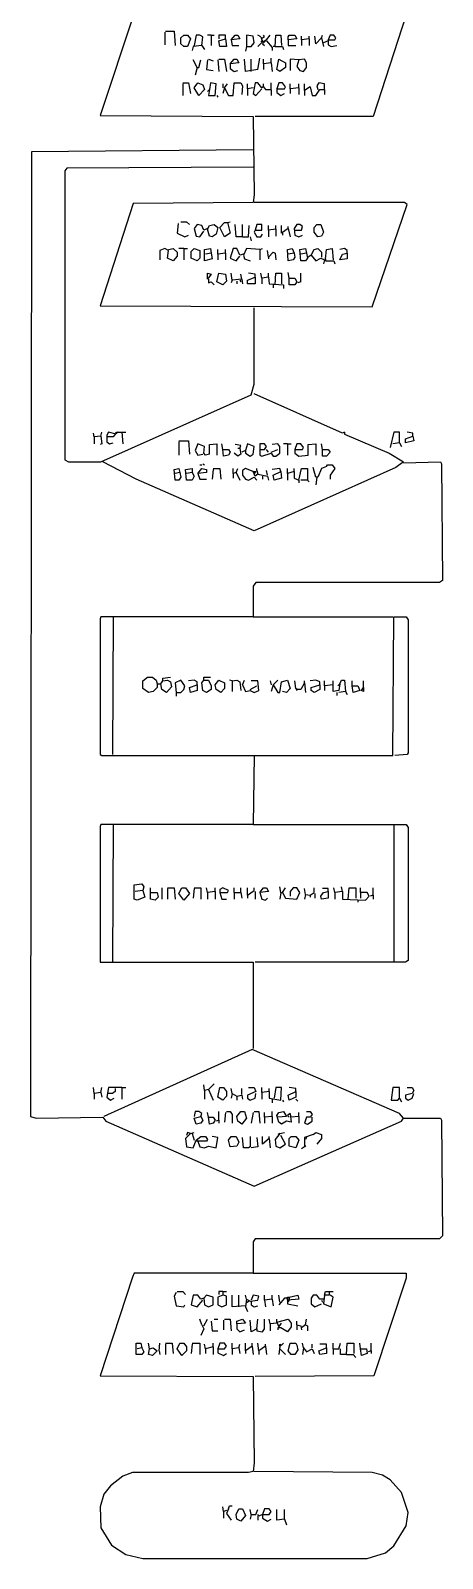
# Model space of a CAD drawing. Header units: millimetres. Extents: x -481 to 718, y -25 to 646.
# Drawn here: x -257 to -172.9, y -24.6 to 287.5 of the extents above; entities that cross this region are included whole.
import ezdxf
from ezdxf.xclip import XClip

# ---------------------------------------------------------------- set-up
doc = ezdxf.new("R2010")
doc.units = ezdxf.units.MM
doc.header["$LTSCALE"] = 0.5
doc.header["$XCLIPFRAME"] = 0
doc.layers.get('0').update_dxf_attribs({"lineweight": 60})
doc.layers.get('Defpoints').update_dxf_attribs({"color": 5})

# ---------------------------------------------------------------- blocks, each defined once
blk = doc.blocks.new('MF27CB970')
at = {"true_color": 0x000000}
for points in [[(28.16, 323.04), (21.17, 302.13), (52.43, 301.94), (52.62, 285.91), (52.43, 284.35), (27.96, 284.15), (21.17, 263.24), (76.7, 263.05), (83.89, 283.96), (83.3, 284.35), (52.62, 284.35)], [(52.43, 323.04), (83.5, 323.04), (83.69, 322.65), (76.9, 301.94), (52.82, 301.94)], [(34.37, 319.13), (34.37, 316.59)], [(34.56, 319.33), (36.31, 319.33), (36.51, 316.4)], [(38.25, 318.55), (39.03, 318.55), (39.61, 317.77), (39.03, 316.2), (38.25, 316.2), (37.67, 316.79), (37.67, 317.96), (38.25, 318.55)], [(41.94, 316.4), (42.14, 318.16), (41.56, 318.55), (40.78, 318.55), (40.39, 316.4)], [(43.89, 318.55), (43.11, 318.55)], [(43.89, 318.55), (44.47, 318.55)], [(43.89, 318.55), (43.89, 316.4)], [(46.8, 317.77), (46.8, 318.55), (45.44, 318.55), (45.44, 317.77)], [(49.71, 317.77), (47.96, 317.57), (48.74, 318.55), (49.32, 318.55), (49.71, 317.77)], [(51.07, 316.2), (52.04, 316.2), (52.62, 316.98), (52.43, 318.35), (51.07, 318.55), (51.07, 316.2)], [(53.98, 318.16), (53.4, 318.55)], [(54.37, 317.96), (54.76, 318.16), (54.57, 318.55)], [(55.15, 317.57), (55.92, 318.55)], [(56.9, 316.2), (57.09, 318.55), (58.06, 318.55), (58.25, 316.4)], [(61.36, 317.77), (59.61, 317.57), (59.61, 318.16), (59.81, 318.55), (60.97, 318.55), (61.36, 317.77)], [(63.89, 317.77), (62.33, 317.57), (62.33, 318.35)], [(63.89, 317.77), (63.89, 318.35)], [(66.41, 317.96), (65.25, 316.79), (65.05, 318.35)], [(66.41, 317.96), (66.6, 318.55)], [(67.77, 317.57), (69.13, 317.57), (69.32, 317.96), (68.93, 318.55), (68.16, 318.55), (67.77, 317.57)], [(41.94, 316.4), (40.2, 316.2), (40, 315.42)], [(41.94, 316.4), (42.53, 315.62)], [(46.8, 317.77), (46.99, 316.2), (45.63, 316.2), (45.44, 317.38), (46.8, 317.77)], [(47.96, 317.57), (48.16, 316.4), (49.52, 316.4)], [(51.07, 316.2), (50.88, 315.23)], [(53.98, 318.16), (54.37, 317.18), (53.4, 316.2)], [(53.98, 318.16), (54.18, 317.77)], [(54.37, 317.57), (53.98, 317.18)], [(55.15, 317.57), (54.37, 316.79), (54.76, 316.4)], [(55.15, 317.57), (54.57, 317.18)], [(55.15, 317.38), (56.31, 316.01), (56.31, 315.42)], [(56.9, 316.2), (56.51, 316.2)], [(56.9, 316.2), (58.45, 316.2), (58.64, 315.62)], [(59.61, 317.57), (59.61, 316.4), (61.17, 316.4)], [(62.33, 317.57), (62.33, 316.4)], [(63.89, 317.77), (63.89, 316.4)], [(66.41, 317.96), (66.8, 316.2)], [(67.77, 317.38), (66.8, 316.98)], [(67.77, 317.57), (67.77, 316.59), (68.35, 316.2), (69.52, 316.4)], [(40.97, 311.9), (40.2, 313.47)], [(40.97, 311.9), (41.36, 311.9), (41.75, 313.47)], [(43.11, 313.47), (42.91, 311.51), (44.27, 311.32)], [(43.3, 313.66), (44.27, 313.27)], [(45.24, 313.47), (45.44, 311.12)], [(45.44, 313.66), (46.6, 313.66), (46.99, 311.12)], [(49.52, 312.88), (47.77, 312.69), (48.55, 313.66), (49.13, 313.66), (49.52, 312.88)], [(47.77, 312.69), (47.77, 311.71), (48.55, 311.12), (49.32, 311.32)], [(53.4, 311.51), (50.88, 311.12), (50.68, 313.66)], [(52.04, 311.12), (52.04, 313.66)], [(53.4, 311.51), (53.79, 313.86)], [(56.12, 312.88), (54.57, 312.69), (54.57, 313.66)], [(54.57, 312.69), (54.57, 311.51)], [(56.12, 312.88), (56.12, 313.86)], [(56.12, 312.88), (56.31, 311.12)], [(57.67, 313.66), (59.03, 312.88), (59.03, 311.9), (57.87, 311.12), (57.28, 311.51), (57.67, 313.66)], [(61.75, 313.47), (60, 313.66), (60, 311.32)], [(61.75, 313.47), (61.36, 312.1), (61.94, 311.32), (62.72, 311.12), (63.3, 311.9), (63.3, 312.88), (62.92, 313.66), (61.75, 313.47)], [(40.97, 311.9), (40.58, 310.34)], [(38.06, 308.78), (39.22, 308.78), (39.61, 306.63)], [(38.06, 308.58), (38.06, 306.24)], [(41.17, 308.78), (42.14, 308.39), (42.53, 307.41), (41.36, 306.24), (40.39, 307.8), (41.17, 308.78)], [(43.5, 307.41), (43.11, 307.02)], [(43.5, 307.41), (43.3, 306.24), (44.66, 306.24), (44.86, 308.58), (43.69, 308.78), (43.5, 307.41)], [(45.05, 306.24), (45.24, 305.85)], [(46.22, 308.58), (46.22, 307.8)], [(46.6, 307.8), (46.22, 306.63)], [(46.6, 307.8), (47.38, 306.24), (48.35, 306.24), (48.55, 308.78), (49.9, 308.78), (50.29, 308.19), (50.1, 306.43)], [(46.6, 307.8), (47.19, 308.58)], [(52.43, 307.8), (51.26, 307.6), (51.26, 308.58)], [(51.26, 307.6), (51.26, 306.24)], [(54.57, 308), (54.18, 307.8), (53.4, 308.78), (52.82, 308.78), (52.43, 306.63), (53.01, 306.24), (54.18, 307.6)], [(54.57, 308), (54.57, 308.58)], [(54.57, 308), (54.95, 307.41), (56.12, 307.41), (56.12, 306.24)], [(56.12, 307.6), (56.12, 308.78)], [(57.28, 307.6), (58.84, 307.6), (59.03, 308), (58.45, 308.78), (57.67, 308.78), (57.28, 307.6)], [(57.28, 307.6), (57.28, 306.82), (58.06, 306.24), (58.84, 306.63)], [(61.75, 307.8), (60, 307.6), (60, 308.58)], [(60, 307.6), (60, 306.63)], [(61.75, 307.8), (61.75, 308.58)], [(61.75, 307.8), (61.75, 306.43)], [(64.08, 308), (62.92, 307.21), (62.92, 308.58)], [(62.92, 307.21), (62.92, 306.24)], [(64.08, 308), (64.47, 306.24), (65.25, 306.24), (66.02, 307.41), (66.99, 307.41), (66.99, 306.43)], [(64.08, 308), (64.08, 308)], [(66.99, 307.6), (66.99, 308.58), (65.83, 308.78), (65.44, 308.19), (65.63, 307.41)], [(52.43, 295.1), (7.18, 294.71), (6.99, 97.71), (8.16, 97.32), (21.75, 97.52), (22.33, 96.74), (52.62, 83.45), (82.72, 96.74), (83.11, 97.32), (82.33, 98.3), (52.24, 111.39), (21.94, 97.71)], [(52.43, 291.58), (14.37, 291.38), (13.98, 290.8), (13.98, 231.78), (14.76, 231.39), (21.36, 231.39), (52.04, 245.07), (52.62, 247.22), (52.62, 262.85)], [(37.09, 280.05), (36.89, 278.09), (38.45, 277.31), (39.22, 277.7)], [(37.28, 280.24), (37.28, 280.24)], [(37.67, 280.44), (38.84, 280.44), (39.42, 279.85)], [(43.11, 279.07), (42.33, 278.68), (41.94, 279.66), (40.97, 279.85), (40.39, 279.07), (40.78, 277.51), (41.56, 277.31), (42.33, 278.49)], [(45.24, 279.27), (44.86, 277.9), (44.08, 277.31), (43.5, 277.51), (43.11, 278.88), (43.5, 279.66), (44.47, 279.85), (45.24, 279.27)], [(43.11, 278.88), (43.11, 278.88)], [(47.19, 280.24), (47.77, 278.09), (46.6, 277.31), (45.63, 279.27), (46.6, 280.24), (47.19, 280.24)], [(45.63, 279.07), (45.63, 279.07)], [(47.19, 280.24), (47.77, 280.44)], [(50.29, 277.31), (48.93, 277.31), (48.74, 279.85)], [(50.29, 277.31), (50.29, 279.85)], [(50.29, 277.31), (51.46, 277.31), (51.65, 279.66)], [(52.82, 278.68), (52.62, 278.29), (53.21, 277.31), (53.98, 277.31), (54.37, 277.9)], [(52.82, 278.68), (54.18, 278.68), (54.18, 279.85), (53.21, 279.85), (52.82, 278.68)], [(57.09, 278.88), (55.54, 278.68), (55.54, 279.66)], [(55.54, 278.68), (55.54, 277.31)], [(57.09, 278.88), (57.09, 279.66)], [(57.09, 278.88), (57.09, 277.51)], [(59.61, 279.07), (58.25, 278.09), (58.25, 279.66)], [(58.45, 278.09), (58.45, 277.7)], [(59.61, 279.07), (59.61, 279.46)], [(59.61, 279.07), (60, 277.31)], [(60.97, 278.68), (62.33, 278.68), (62.53, 279.46), (61.94, 279.85), (61.36, 279.85), (60.78, 279.07), (60.97, 277.7), (61.75, 277.31), (62.53, 277.7)], [(65.44, 279.85), (66.22, 279.85), (66.8, 278.29), (66.41, 277.51), (65.63, 277.31), (64.86, 278.29), (64.86, 279.27), (65.44, 279.85)], [(35.15, 274.77), (36.12, 274.97), (36.89, 274.19), (36.89, 273.4), (36.12, 272.43), (34.95, 273.01), (35.15, 274.58), (34.37, 274.97), (33.4, 274.58), (33.4, 272.62)], [(38.25, 274.97), (37.28, 274.97)], [(38.25, 274.97), (39.03, 274.97)], [(38.25, 274.97), (38.25, 272.62)], [(40.39, 274.97), (41.56, 274.58), (41.56, 273.01), (40.97, 272.43), (39.81, 273.01), (39.81, 274.38), (40.39, 274.97)], [(43.89, 273.99), (44.08, 272.82), (42.53, 272.43), (42.53, 274.77), (43.69, 274.97), (43.89, 273.99)], [(46.8, 273.99), (45.24, 273.8), (45.24, 274.77)], [(46.8, 273.99), (46.8, 274.77)], [(50.49, 273.8), (49.71, 273.6), (49.13, 274.97), (48.35, 274.97), (47.77, 273.01), (48.93, 272.43), (49.71, 273.4)], [(53.79, 274.77), (51.07, 274.97), (50.49, 273.6), (50.68, 272.82), (51.85, 272.43)], [(51.85, 277.31), (52.04, 276.53)], [(53.79, 274.77), (54.37, 274.97)], [(53.79, 274.77), (53.79, 272.62)], [(60.78, 273.99), (60.97, 273.21), (60.58, 272.62), (59.61, 272.43), (59.42, 274.77), (60.39, 274.97), (60.78, 273.99)], [(63.3, 273.99), (63.5, 273.01), (63.11, 272.43), (62.14, 272.43), (61.94, 274.77), (63.11, 274.97), (63.3, 273.99)], [(64.27, 273.6), (64.86, 274.77), (65.63, 274.97), (66.41, 274.19), (66.41, 273.21)], [(67.19, 272.82), (67.38, 274.77), (68.55, 274.97), (68.74, 272.62)], [(71.65, 273.99), (71.65, 274.58), (71.07, 274.97), (70.1, 274.77)], [(43.89, 273.99), (42.72, 273.8)], [(45.24, 273.8), (45.24, 272.62)], [(46.8, 273.99), (46.8, 272.62)], [(55.54, 273.21), (55.34, 274.58)], [(55.54, 273.21), (56.51, 274.19), (56.9, 273.99), (57.09, 272.62)], [(55.54, 273.21), (55.54, 272.82)], [(60.78, 273.99), (59.61, 273.8)], [(63.3, 273.99), (62.14, 273.8)], [(64.27, 273.6), (63.69, 273.21)], [(64.27, 273.6), (65.25, 272.43), (66.22, 273.01), (66.99, 272.62), (66.8, 271.84)], [(66.41, 273.01), (66.41, 273.01)], [(67.19, 272.82), (67.19, 272.43), (68.93, 272.43), (69.13, 271.84)], [(71.65, 273.99), (71.65, 272.82), (70.1, 272.62), (70.68, 273.8), (71.65, 273.99)], [(43.89, 269.69), (43.11, 268.71), (43.11, 269.89), (43.89, 269.69)], [(43.3, 268.71), (43.3, 267.93), (43.89, 268.13), (44.47, 267.54)], [(43.89, 269.69), (43.89, 269.69)], [(45.44, 269.89), (46.8, 269.69), (46.99, 268.32), (46.22, 267.54), (45.05, 268.13), (45.44, 269.89)], [(48.16, 268.52), (47.96, 269.89)], [(50.1, 268.71), (48.16, 268.52), (47.96, 267.93)], [(49.71, 268.52), (49.9, 268.13)], [(49.71, 268.52), (49.71, 268.52)], [(50.1, 268.71), (49.9, 269.69)], [(50.1, 268.71), (50.29, 267.74)], [(52.82, 269.1), (52.82, 267.74), (51.26, 267.74), (51.26, 268.52), (52.82, 269.1)], [(52.82, 269.1), (52.82, 269.69), (51.46, 269.89)], [(55.54, 269.1), (54.18, 268.91), (53.98, 269.89)], [(54.18, 268.91), (54.18, 267.74)], [(55.54, 269.1), (55.54, 269.89)], [(55.54, 269.1), (55.73, 267.74), (58.64, 267.54), (58.64, 266.76)], [(56.9, 267.54), (57.09, 269.89), (58.25, 269.89), (58.25, 267.74)], [(59.81, 268.91), (59.61, 270.08)], [(59.81, 268.91), (60.97, 268.91), (61.36, 268.13), (60.97, 267.54), (59.81, 267.54), (59.81, 268.91)], [(62.14, 268.13), (62.14, 269.89)], [(43.3, 268.32), (43.3, 268.32)], [(49.13, 268.32), (49.13, 267.74)], [(56.51, 267.54), (56.51, 266.96)], [(62.14, 268.13), (61.56, 267.93)], [(71.07, 237.45), (70.68, 237.25), (52.62, 245.26)], [(21.36, 236.66), (20, 236.47), (19.81, 237.25)], [(21.36, 236.66), (21.55, 237.45)], [(71.07, 237.45), (71.07, 237.05), (80.2, 233.15), (83.11, 231.39), (81.56, 230.21), (52.62, 217.32), (28.54, 227.87), (21.75, 231.39)], [(24.66, 237.45), (24.47, 237.05), (22.91, 237.45), (22.53, 236.86), (22.53, 235.49), (23.11, 235.1), (23.88, 235.3)], [(24.66, 237.45), (24.27, 237.25)], [(24.66, 237.45), (26.41, 237.45)], [(25.63, 237.45), (25.83, 235.1)], [(71.07, 237.45), (71.07, 237.45)], [(82.33, 235.3), (82.33, 237.45), (81.17, 237.45), (80.39, 234.32)], [(85.05, 236.66), (85.05, 237.25), (83.89, 237.45)], [(20, 236.47), (20, 235.1)], [(21.36, 236.66), (21.55, 235.1), (21.17, 234.9)], [(24.27, 237.05), (23.88, 236.47), (22.72, 236.47)], [(37.28, 235.69), (39.22, 235.69), (39.42, 232.95)], [(37.28, 235.49), (37.28, 232.76)], [(43.5, 232.95), (42.72, 232.76), (42.33, 233.15), (42.53, 234.51), (41.17, 235.1), (40.58, 233.73), (41.17, 232.76), (42.14, 232.95)], [(43.5, 232.95), (43.5, 234.9), (45.05, 235.1), (45.05, 232.76)], [(46.22, 233.93), (46.02, 235.1)], [(49.71, 234.12), (49.9, 232.95), (49.32, 232.56), (48.55, 233.15)], [(49.71, 234.12), (49.9, 234.71), (48.74, 234.9)], [(49.71, 234.12), (49.32, 234.12)], [(50.88, 233.73), (50.88, 233.15), (51.85, 232.56), (52.43, 232.95), (52.62, 234.51), (51.26, 235.1), (50.88, 233.73)], [(53.79, 233.93), (54.76, 233.93), (55.15, 234.51), (54.76, 235.1), (53.79, 235.1), (53.79, 233.93)], [(53.79, 233.93), (53.79, 232.76), (54.18, 232.56), (56.12, 233.15), (56.51, 232.56), (57.09, 232.56), (57.87, 233.15), (57.87, 234.51), (57.48, 235.1), (56.31, 234.9)], [(59.42, 235.1), (58.64, 235.1)], [(59.42, 235.1), (60.2, 235.1)], [(59.42, 235.1), (59.42, 232.76)], [(60.97, 233.93), (62.53, 233.93), (62.72, 234.32), (62.14, 235.1), (61.36, 235.1), (60.97, 233.93)], [(60.97, 233.93), (60.97, 233.15), (61.75, 232.56), (63.69, 232.76), (63.69, 234.9), (65.25, 235.1), (65.25, 232.76)], [(66.6, 233.93), (66.41, 235.1)], [(82.33, 235.3), (80.97, 235.1)], [(82.33, 235.3), (82.72, 234.51)], [(85.05, 236.66), (85.25, 235.69), (83.5, 235.3), (83.5, 236.08), (85.05, 236.66)], [(83.11, 231.19), (90.68, 231.39), (90.88, 231), (91.07, 207.15), (90.49, 206.76), (53.01, 206.76), (52.43, 205.98), (52.43, 199.73), (21.36, 199.73), (21.17, 199.34), (21.17, 171.59), (21.55, 171.39), (80.97, 171.39), (81.17, 199.73), (83.69, 199.73), (84.08, 199.14), (84.08, 171.98), (83.89, 171.59), (81.36, 171.39)], [(42.14, 231), (42.53, 230.8)], [(46.22, 233.93), (47.38, 233.93), (47.77, 233.34), (47.38, 232.76), (46.41, 232.56), (46.22, 233.93)], [(50.88, 233.73), (50.1, 233.34)], [(55.54, 233.34), (55.15, 233.93)], [(56.12, 233.34), (57.48, 233.93)], [(66.6, 233.93), (67.77, 233.93), (68.16, 233.34), (67.38, 232.56), (66.6, 232.56), (66.6, 233.93)], [(37.48, 229.24), (37.67, 228.26), (37.28, 227.67), (36.51, 227.67), (36.31, 229.82), (37.28, 230.02), (37.48, 229.24)], [(37.48, 229.24), (36.51, 229.04)], [(40, 229.24), (40.39, 228.46), (40, 227.67), (38.84, 227.67), (38.64, 229.82), (40, 230.02), (40, 229.24)], [(40, 229.24), (38.84, 229.04)], [(42.91, 229.24), (41.17, 229.04), (41.94, 230.02), (42.91, 229.82), (42.91, 229.24)], [(41.17, 229.04), (41.56, 227.87), (42.91, 227.87)], [(41.56, 230.8), (41.94, 230.8)], [(44.27, 229.82), (44.08, 227.87)], [(44.27, 230.02), (45.63, 230.02), (45.83, 227.87)], [(48.93, 229.24), (48.35, 229.04), (48.35, 230.02)], [(48.35, 229.04), (48.35, 228.06)], [(48.93, 229.24), (49.32, 230.02)], [(48.93, 229.24), (49.71, 227.67)], [(52.43, 229.43), (50.88, 230.02), (50.29, 229.63), (50.29, 228.65), (50.88, 227.87), (51.46, 227.67), (52.62, 228.26), (53.21, 227.67)], [(53.21, 229.63), (53.4, 228.85), (52.82, 228.46), (52.43, 229.43), (53.01, 229.43), (52.62, 229.04)], [(52.43, 228.65), (52.43, 228.65)], [(52.82, 228.46), (52.82, 228.46)], [(53.21, 229.63), (53.21, 230.02)], [(53.4, 228.85), (55.34, 228.46), (55.54, 227.67)], [(54.37, 228.46), (54.37, 227.87)], [(54.76, 228.46), (54.76, 228.46)], [(54.76, 228.46), (54.76, 228.46)], [(55.34, 228.65), (55.15, 229.63)], [(58.06, 229.43), (57.87, 230.02), (56.31, 229.82)], [(58.06, 229.43), (58.25, 228.06), (56.7, 227.67), (56.51, 228.65), (58.06, 229.43)], [(60.78, 229.43), (59.42, 229.04), (59.42, 230.02)], [(59.42, 229.04), (59.42, 227.67)], [(60.78, 229.43), (60.78, 228.06), (61.75, 227.67), (62.33, 230.02), (63.5, 230.02), (63.5, 227.67), (62.14, 227.67)], [(60.78, 229.43), (60.78, 230.02)], [(67.38, 230.41), (66.41, 230.02), (65.63, 228.26), (65.25, 228.26), (64.66, 230.21)], [(65.44, 228.26), (65.25, 226.7)], [(67.38, 230.41), (67.58, 230.8), (68.55, 230.8), (69.13, 230.02), (68.16, 228.65), (68.16, 227.87)], [(61.75, 227.67), (61.75, 227.09)], [(63.5, 227.67), (63.89, 227.28)], [(23.88, 199.73), (23.69, 171.59)], [(52.43, 199.73), (80.97, 199.73)], [(32.82, 186.05), (32.82, 185.27), (32.04, 184.48), (31.07, 184.29), (29.9, 185.07), (29.9, 186.63), (30.88, 187.42), (31.85, 187.42), (32.62, 186.83), (32.82, 186.05)], [(33.98, 186.63), (33.98, 187.22), (35.54, 187.42)], [(42.33, 186.83), (42.33, 187.42), (43.69, 187.42)], [(32.82, 186.05), (33.4, 186.05)], [(33.98, 186.63), (34.95, 186.83), (35.54, 186.44), (35.73, 185.46), (34.76, 184.29), (33.79, 184.88), (33.59, 186.05), (33.98, 186.63)], [(36.7, 184.29), (37.67, 184.29), (38.25, 184.88), (38.45, 185.66), (37.67, 186.83), (36.51, 186.24), (36.7, 184.29)], [(36.7, 184.29), (36.7, 183.51)], [(40.97, 185.85), (40.97, 186.44), (40.39, 186.83), (39.22, 186.63)], [(40.97, 185.85), (40.97, 184.68), (39.61, 184.29), (39.42, 185.27), (40.97, 185.85)], [(42.33, 186.83), (43.3, 186.83), (43.89, 185.66), (43.89, 184.88), (42.91, 184.29), (42.14, 184.68), (41.94, 186.24), (42.33, 186.83)], [(45.44, 186.83), (46.6, 186.24), (46.6, 185.07), (45.83, 184.29), (44.86, 184.88), (44.66, 185.85), (45.44, 186.83)], [(48.16, 186.63), (47.57, 186.83)], [(48.16, 186.63), (49.13, 186.83), (49.71, 186.44), (49.9, 184.68)], [(48.16, 186.63), (48.16, 184.48)], [(50.29, 185.85), (50.68, 186.83)], [(50.29, 185.85), (50.88, 184.48), (51.85, 184.68), (52.62, 184.29), (53.59, 184.68), (53.4, 186.63), (52.04, 186.63)], [(50.29, 185.85), (50.29, 185.85)], [(51.85, 184.88), (53.21, 185.66)], [(55.92, 186.63), (56.12, 185.85)], [(56.51, 185.85), (56.12, 184.48)], [(56.51, 185.85), (57.48, 184.29), (57.87, 184.29), (58.25, 186.44), (59.42, 186.83), (60, 185.07), (59.23, 184.29), (58.45, 184.48)], [(56.51, 185.85), (57.48, 186.83)], [(62.92, 186.24), (62.14, 184.88), (61.56, 184.88), (61.17, 185.07), (60.97, 186.63)], [(61.17, 185.07), (61.36, 184.68)], [(62.92, 186.24), (62.92, 186.63)], [(62.92, 186.24), (63.11, 184.29)], [(66.02, 185.85), (66.02, 186.44), (65.25, 186.83), (64.08, 186.63)], [(66.02, 185.85), (66.02, 184.88), (64.86, 184.29), (64.27, 184.68), (64.27, 185.27), (66.02, 185.85)], [(68.74, 185.85), (66.99, 185.66), (66.99, 186.63)], [(66.99, 185.66), (66.99, 184.68)], [(70.1, 186.05), (69.91, 184.68), (68.74, 184.48), (68.74, 186.63)], [(69.52, 184.29), (69.52, 183.7)], [(70.1, 186.05), (69.71, 185.66)], [(70.1, 186.05), (70.49, 186.83), (71.07, 186.83), (71.26, 184.48), (69.91, 184.29)], [(71.26, 184.48), (71.65, 183.9)], [(72.62, 185.66), (72.62, 186.63)], [(72.62, 185.66), (73.79, 185.66), (74.18, 184.68), (72.82, 184.29), (72.62, 185.66)], [(74.18, 184.88), (74.18, 184.88)], [(74.95, 185.27), (74.95, 184.48), (74.57, 184.68), (74.95, 185.27)], [(74.95, 185.27), (74.95, 186.63)], [(74.95, 185.07), (74.95, 185.07)], [(52.62, 171.39), (52.43, 157.32), (21.36, 157.32), (21.17, 156.93), (21.17, 129.18), (52.43, 129.18), (52.43, 111.59)], [(23.88, 157.32), (23.69, 129.37)], [(52.43, 157.32), (83.69, 157.32), (84.08, 156.73), (84.08, 129.57), (83.5, 129.18), (52.82, 129.18)], [(81.17, 157.32), (81.17, 129.37)], [(29.9, 143.84), (30.29, 142.47), (28.74, 141.88), (28.16, 142.08), (28.16, 145.01), (29.71, 145.2), (30.1, 144.62), (29.9, 143.84)], [(29.9, 143.84), (28.35, 143.64)], [(31.46, 143.44), (31.46, 144.42)], [(33.79, 144.42), (33.79, 142.08)], [(34.95, 144.42), (36.31, 144.42), (36.51, 142.08)], [(34.95, 144.23), (34.95, 142.08)], [(37.87, 144.42), (38.64, 144.42), (39.42, 143.25), (38.25, 141.88), (37.28, 143.25), (37.87, 144.42)], [(40.39, 144.23), (40.2, 142.27)], [(40.39, 144.42), (41.75, 144.42), (41.75, 142.08)], [(44.66, 143.64), (43.11, 143.44), (42.91, 144.42)], [(44.66, 143.64), (44.66, 144.42)], [(44.66, 143.64), (44.66, 142.08)], [(45.63, 143.44), (47.19, 143.44), (47.38, 143.84), (46.22, 144.42), (45.63, 144.03), (45.63, 143.44)], [(48.55, 143.44), (49.9, 143.44), (49.9, 144.42)], [(48.55, 143.44), (48.55, 144.42)], [(51.26, 142.86), (52.62, 143.84), (52.62, 144.42)], [(51.26, 142.86), (51.26, 144.42)], [(52.82, 143.64), (52.82, 142.08)], [(55.54, 143.64), (53.79, 143.44), (54.57, 144.42), (55.15, 144.42), (55.54, 143.64)], [(58.06, 143.44), (57.87, 144.62)], [(58.06, 143.44), (58.45, 143.44), (59.03, 142.27), (61.36, 142.08), (61.94, 143.44), (61.36, 144.42), (60.58, 144.42), (60, 143.64), (60, 142.66)], [(58.45, 143.44), (59.03, 144.42)], [(63.11, 143.05), (62.92, 144.23)], [(63.11, 143.05), (64.08, 142.86), (64.86, 143.44), (64.86, 144.42)], [(67.77, 143.64), (67.77, 142.27), (66.41, 142.08), (66.22, 142.66), (66.8, 143.44), (67.77, 143.64)], [(67.77, 143.64), (67.77, 144.23), (66.6, 144.23)], [(70.68, 143.64), (69.13, 143.44), (68.93, 144.42)], [(70.68, 143.64), (70.49, 144.62)], [(70.68, 143.64), (70.68, 142.08), (75.34, 141.88), (76.12, 142.66), (75.73, 143.44), (74.37, 143.44), (74.37, 144.42)], [(71.85, 142.08), (72.04, 144.42), (73.4, 144.42), (73.4, 142.27)], [(76.9, 142.86), (76.9, 144.42)], [(31.46, 143.44), (32.82, 143.44), (33.01, 142.47), (32.43, 141.88), (31.46, 142.08), (31.46, 143.44)], [(43.11, 143.44), (43.11, 142.08)], [(45.63, 143.44), (46.02, 142.08), (46.99, 142.08)], [(48.55, 143.44), (48.55, 142.08)], [(49.9, 143.44), (50.1, 142.27)], [(51.26, 142.86), (51.26, 142.27)], [(53.79, 143.44), (54.18, 142.08), (54.95, 141.88), (55.34, 142.27)], [(58.06, 143.44), (57.87, 142.08)], [(63.11, 143.05), (62.92, 142.08)], [(64.08, 142.86), (64.08, 142.47)], [(65.05, 143.25), (65.05, 142.27)], [(69.13, 143.44), (69.13, 142.08)], [(73.79, 141.88), (73.79, 141.49)], [(74.37, 143.44), (74.37, 142.27)], [(76.9, 142.86), (76.31, 142.66)], [(76.9, 142.86), (76.9, 142.08)], [(21.36, 102.6), (20, 102.4), (19.81, 103.58)], [(21.36, 102.6), (21.55, 103.58)], [(25.63, 103.58), (22.91, 103.58), (22.53, 101.62), (23.3, 101.04), (24.08, 101.43)], [(24.27, 103.38), (24.27, 102.8), (23.69, 102.4), (22.72, 102.4)], [(25.63, 103.58), (26.41, 103.58)], [(25.63, 103.58), (25.63, 101.23)], [(43.3, 103.19), (42.53, 102.99), (42.33, 104.16)], [(42.53, 102.99), (42.53, 101.23)], [(43.3, 103.19), (44.47, 104.36)], [(43.3, 103.19), (44.27, 101.04)], [(45.63, 103.58), (46.41, 103.58), (46.99, 102.8), (46.99, 101.82), (46.22, 101.04), (45.24, 101.62), (45.63, 103.58)], [(48.16, 102.4), (47.96, 103.38)], [(50.1, 102.21), (50.1, 103.38)], [(51.46, 103.58), (52.62, 103.58), (53.01, 102.8), (51.26, 102.01), (51.26, 101.43), (51.85, 101.04), (52.82, 101.43), (53.01, 102.4)], [(55.73, 102.8), (54.18, 102.6), (54.18, 103.58)], [(55.73, 102.8), (55.73, 101.43), (58.06, 101.04), (58.25, 103.58), (57.09, 103.58), (56.7, 101.43)], [(55.73, 102.8), (55.73, 103.38)], [(61.17, 102.8), (61.17, 103.38), (59.81, 103.58)], [(82.33, 101.43), (82.33, 103.58), (80.97, 103.58), (80.59, 101.04), (81.95, 101.04), (82.33, 101.43)], [(83.89, 103.58), (84.86, 103.58), (85.25, 102.99), (84.86, 102.4), (83.5, 102.01), (83.5, 101.43), (84.08, 101.04), (84.86, 101.43), (85.25, 102.4)], [(83.5, 103.38), (83.5, 103.38)], [(20, 102.4), (20, 101.23)], [(21.36, 102.6), (21.55, 101.62)], [(48.16, 102.4), (47.96, 101.43)], [(48.16, 102.4), (49.13, 101.82), (50.1, 102.01), (50.29, 101.23)], [(49.13, 101.82), (49.13, 101.04)], [(49.71, 102.01), (49.71, 102.01)], [(54.18, 102.6), (54.18, 101.23)], [(56.31, 101.23), (56.31, 100.45)], [(58.45, 101.04), (58.64, 100.65)], [(61.17, 102.8), (61.17, 101.62), (59.81, 101.04), (59.61, 102.01), (61.17, 102.8)], [(61.17, 101.23), (61.56, 100.84)], [(82.33, 101.43), (82.72, 100.65)], [(83.11, 97.32), (90.68, 97.32), (90.88, 96.93), (91.07, 73.29), (90.49, 72.7), (52.82, 72.7), (52.43, 72.11), (52.43, 65.66), (28.16, 65.66), (27.77, 64.88), (21.17, 44.75), (52.43, 44.56), (52.62, 26.97), (52.43, 25.21), (51.46, 25.01), (27.77, 25.01), (25.83, 24.23), (23.3, 22.28), (21.94, 20.52), (21.17, 17.98), (21.36, 13.68), (23.5, 10.16), (26.41, 8.21), (29.9, 7.43), (75.73, 7.43), (79.42, 8.6), (81.17, 9.97), (83.69, 14.07), (84.08, 16.81), (82.72, 20.91), (80.39, 23.45), (78.84, 24.43), (76.7, 25.01), (52.62, 25.21)], [(41.75, 97.71), (41.94, 98.3), (41.36, 98.69), (40.58, 98.69), (40.39, 97.71)], [(41.75, 97.71), (42.14, 96.93), (41.75, 96.35), (40.78, 96.15), (40.39, 97.32), (41.75, 97.71)], [(43.3, 97.52), (43.11, 98.5)], [(43.3, 97.52), (44.27, 97.52), (44.66, 96.93), (44.27, 96.35), (43.5, 96.15), (43.3, 97.52)], [(45.44, 96.93), (44.86, 96.74)], [(45.44, 96.93), (45.44, 98.69)], [(45.44, 96.93), (45.44, 96.35)], [(46.8, 98.5), (46.6, 96.54)], [(46.99, 98.69), (47.77, 98.69), (48.16, 98.11), (48.16, 96.35)], [(49.9, 98.69), (50.68, 98.69), (51.07, 97.32), (50.1, 96.15), (49.32, 96.74), (49.13, 97.71), (49.9, 98.69)], [(52.43, 98.5), (52.04, 96.35)], [(52.62, 98.69), (53.59, 98.69), (53.79, 96.35)], [(56.31, 97.71), (54.76, 97.52), (54.76, 98.5)], [(54.76, 97.52), (54.76, 96.35)], [(56.31, 97.71), (56.31, 98.69)], [(56.31, 97.71), (56.31, 96.35)], [(60, 98.3), (60.2, 96.54), (59.23, 96.74), (58.25, 96.15), (57.67, 96.54), (57.28, 97.91), (57.67, 98.5), (58.64, 98.69), (59.23, 97.71), (57.48, 97.52)], [(60, 98.3), (59.42, 97.91), (59.81, 97.52)], [(59.61, 97.71), (59.61, 97.71)], [(60, 98.3), (60, 98.3)], [(61.75, 97.71), (60.2, 97.52)], [(61.75, 97.71), (61.75, 98.5)], [(61.75, 97.71), (61.75, 96.35)], [(63.3, 98.69), (64.08, 98.69), (64.47, 98.11), (64.08, 97.52), (63.3, 97.52), (62.92, 96.35), (63.5, 96.15), (64.47, 96.74), (64.47, 97.52)], [(39.61, 94.2), (38.64, 93.22), (38.84, 91.46), (40.2, 91.27), (40.78, 92.83), (41.75, 93.61), (42.72, 93.61), (43.11, 93.02), (42.91, 92.63), (40.78, 92.63)], [(39.61, 94.2), (39.03, 94.39), (38.84, 93.81)], [(39.61, 94.2), (40.39, 94.39)], [(40, 94.2), (40.39, 92.83)], [(40, 94), (40, 94)], [(57.87, 94.2), (56.9, 93.02), (57.09, 91.66), (57.87, 91.27), (59.03, 92.05), (58.06, 93.81)], [(57.87, 94.2), (57.48, 94)], [(57.87, 94.2), (58.84, 94.39)], [(64.66, 94), (62.92, 93.41), (62.92, 91.46), (62.33, 91.07)], [(64.66, 94), (65.25, 94.39), (66.41, 94), (66.41, 93.22), (65.44, 92.05)], [(41.17, 92.63), (41.56, 91.46), (42.53, 91.27), (43.3, 91.66), (44.86, 91.27), (45.24, 93.41), (44.08, 93.61)], [(41.17, 93.02), (41.17, 93.02)], [(49.13, 91.66), (47.77, 91.46), (47.38, 92.83), (47.96, 93.61), (48.93, 93.61), (49.52, 92.44), (49.13, 91.66)], [(51.85, 93.61), (51.85, 91.46), (51.46, 91.27), (50.49, 91.27), (50.29, 93.41)], [(53.21, 93.41), (53.4, 91.46), (52.04, 91.27)], [(55.73, 93.22), (54.37, 92.05), (54.37, 93.61)], [(55.73, 93.22), (55.73, 93.61)], [(55.73, 93.22), (55.92, 91.27)], [(60.2, 93.61), (61.17, 93.61), (61.75, 92.83), (61.17, 91.27), (59.81, 91.66), (59.81, 93.22), (60.2, 93.61)], [(62.92, 91.85), (63.11, 91.46)], [(63.3, 93.41), (63.11, 93.02)], [(52.43, 65.66), (83.69, 65.66), (83.69, 64.69), (77.09, 44.75), (52.82, 44.56)], [(36.7, 61.76), (36.31, 60.97), (36.7, 59.02), (38.25, 58.82), (38.45, 59.21)], [(36.89, 61.95), (38.06, 61.95), (38.64, 61.36)], [(42.33, 60.58), (41.75, 60.39), (41.17, 61.17), (40.2, 61.17), (39.81, 59.21), (40.97, 58.82), (42.14, 60.19)], [(42.33, 60.58), (42.53, 59.21), (43.3, 58.82), (44.27, 59.21), (44.27, 60.78), (42.91, 61.17), (42.33, 60.58)], [(46.22, 61.95), (46.22, 61.17), (45.24, 60.78), (45.24, 59.21), (46.02, 58.82), (46.99, 59.21), (46.99, 60.97), (46.41, 61.17)], [(46.22, 61.95), (45.44, 61.95), (45.44, 61.36)], [(46.22, 61.95), (46.99, 61.95)], [(50.88, 59.02), (48.16, 58.82), (48.16, 61.17)], [(49.52, 58.82), (49.52, 61.17)], [(51.07, 60.39), (50.88, 61.17)], [(51.07, 60.39), (50.88, 58.82), (51.26, 57.85)], [(51.07, 60.39), (51.85, 60), (53.4, 60.19), (53.59, 60.97), (52.43, 61.17), (52.04, 60.19)], [(51.65, 60), (51.07, 59.61)], [(52.04, 60), (52.04, 59.21), (52.62, 58.82), (53.4, 59.02)], [(56.31, 60.39), (54.76, 60.19), (54.76, 61.17)], [(54.76, 60.19), (54.95, 58.82)], [(56.31, 60.39), (56.31, 61.17)], [(56.31, 60.39), (56.51, 59.02)], [(57.87, 59.8), (57.67, 61.17)], [(59.42, 60.58), (58.84, 60.58), (57.67, 59.21)], [(59.81, 60.78), (61.56, 61.17), (61.75, 60.39), (59.42, 60.19), (59.42, 60.78), (59.81, 60.78)], [(59.42, 60.19), (59.42, 59.41), (61.56, 59.02)], [(59.81, 60.19), (59.61, 59.8)], [(59.81, 60.78), (59.81, 60.39), (59.81, 60.78)], [(66.8, 60.39), (66.02, 60.39), (65.44, 61.17), (64.66, 61.17), (64.27, 60.58), (64.27, 59.41), (65.05, 58.82), (66.41, 59.41)], [(66.41, 60.19), (66.6, 59.8)], [(66.99, 61.17), (66.8, 59.41), (68.35, 58.82), (68.74, 60.78), (68.16, 61.17)], [(67.96, 61.95), (67.96, 61.17), (66.99, 61.17), (67.19, 61.95), (67.96, 61.95)], [(67.96, 61.95), (68.74, 61.95)], [(41.94, 55.11), (41.56, 56.28)], [(42.33, 54.92), (43.11, 56.28)], [(44.47, 56.28), (45.24, 56.28)], [(46.6, 56.28), (47.77, 56.28), (47.96, 53.94)], [(50.88, 55.5), (49.13, 55.31), (49.13, 55.89), (50.29, 56.28), (50.88, 55.5)], [(53.21, 54.33), (53.21, 53.94), (54.37, 53.74), (54.76, 54.33), (54.76, 56.28)], [(53.21, 54.33), (53.4, 56.28)], [(57.28, 55.5), (55.92, 55.31), (55.73, 56.28)], [(57.28, 55.7), (59.61, 56.28), (60.2, 55.5), (60.2, 54.72), (59.42, 53.74), (58.06, 54.52), (57.48, 54.52), (57.48, 54.13)], [(57.28, 55.7), (57.28, 56.28)], [(63.11, 55.11), (63.3, 56.28)], [(41.94, 55.11), (42.33, 54.33), (41.75, 52.96)], [(41.94, 55.11), (42.14, 54.72)], [(43.89, 55.89), (44.08, 53.94), (45.24, 53.94)], [(44.08, 56.09), (44.08, 56.09)], [(46.41, 56.09), (46.41, 54.13)], [(49.13, 55.31), (49.13, 54.33), (49.71, 53.74), (50.68, 54.13)], [(53.21, 54.33), (52.04, 53.74), (51.85, 56.09)], [(53.21, 54.13), (53.21, 54.13)], [(55.92, 55.31), (55.92, 53.94)], [(57.28, 55.7), (57.67, 54.72), (58.25, 55.5)], [(58.06, 54.92), (58.06, 54.92)], [(61.36, 55.11), (61.36, 55.89)], [(61.36, 55.11), (62.14, 54.92), (62.33, 54.13)], [(61.36, 55.11), (61.36, 54.13)], [(63.11, 55.11), (62.33, 54.52)], [(63.11, 55.11), (63.5, 54.92), (63.5, 53.94)], [(29.71, 50.42), (30.1, 49.64), (29.71, 49.05), (28.54, 49.05), (28.54, 51.4), (29.52, 51.4), (29.71, 50.42)], [(29.71, 50.42), (28.74, 50.23)], [(31.26, 50.23), (31.07, 51.4)], [(31.26, 50.23), (32.04, 50.42), (32.82, 49.83), (31.85, 48.86), (31.07, 49.05), (31.26, 50.23)], [(33.21, 49.83), (33.4, 51.4)], [(34.56, 51.4), (35.92, 51.4), (36.12, 49.25)], [(34.56, 51.2), (34.56, 49.05)], [(37.48, 51.4), (38.25, 51.4), (38.84, 50.62), (38.84, 49.83), (37.87, 48.86), (36.89, 50.23), (37.48, 51.4)], [(40, 51.2), (39.81, 49.25)], [(40, 51.4), (41.56, 51.4), (41.56, 49.05)], [(44.27, 50.62), (42.72, 50.23), (42.53, 51.2)], [(42.72, 50.23), (42.72, 49.25)], [(44.27, 50.62), (44.27, 51.4)], [(44.27, 50.62), (44.27, 49.05)], [(45.24, 50.23), (46.6, 50.23), (46.99, 50.81), (46.6, 51.4), (45.63, 51.4), (45.24, 50.23)], [(45.24, 50.23), (45.24, 49.44), (46.41, 48.86), (46.99, 49.25)], [(49.52, 50.42), (48.16, 50.23), (48.16, 51.4)], [(48.16, 50.23), (48.16, 49.05)], [(49.52, 50.42), (49.71, 51.2)], [(49.52, 50.42), (49.71, 49.25)], [(52.24, 50.81), (50.88, 49.83), (50.88, 51.4)], [(52.24, 50.81), (52.24, 51.4)], [(52.24, 50.81), (52.43, 49.05)], [(54.95, 50.81), (53.59, 49.83), (53.4, 51.4)], [(54.95, 50.81), (54.95, 51.2)], [(54.95, 50.81), (55.15, 49.05)], [(57.87, 50.81), (57.67, 49.05)], [(58.25, 51.01), (57.87, 50.81), (57.87, 51.2), (58.25, 51.01)], [(57.87, 50.23), (59.03, 49.05)], [(58.25, 51.01), (58.64, 51.4)], [(60, 51.4), (61.17, 51.4), (61.36, 51.01), (61.56, 50.03), (60.97, 49.05), (60.2, 49.05), (59.61, 49.83), (60, 51.4)], [(62.72, 50.42), (62.53, 51.4)], [(62.72, 50.42), (62.53, 49.05)], [(62.72, 50.42), (63.3, 49.64), (64.47, 50.23), (64.86, 49.25)], [(63.3, 50.03), (63.3, 50.03)], [(64.47, 50.42), (64.47, 51.2)], [(67.38, 50.42), (67.38, 49.25), (66.02, 49.05), (65.83, 49.83), (67.38, 50.42)], [(67.38, 50.42), (67.38, 51.2), (66.02, 51.2)], [(68.74, 50.23), (69.91, 50.23), (70.29, 51.4)], [(68.74, 50.23), (68.74, 51.4)], [(68.74, 50.23), (68.74, 49.05)], [(71.46, 49.05), (70.29, 49.05), (70.29, 50.23)], [(71.46, 49.05), (71.65, 51.4), (73.01, 51.4), (73.01, 49.25)], [(74.37, 50.23), (74.18, 51.4)], [(74.37, 50.23), (75.54, 50.23), (75.73, 49.25), (74.57, 48.86), (74.37, 50.23)], [(76.51, 49.83), (76.51, 51.4)], [(33.21, 49.83), (33.4, 49.05)], [(33.21, 49.83), (33.21, 49.83)], [(50.88, 49.83), (50.88, 49.25)], [(53.59, 49.83), (53.59, 49.05)], [(71.46, 49.05), (72.82, 49.05), (73.4, 48.47)], [(76.51, 49.83), (75.93, 49.64)], [(76.51, 49.83), (76.51, 49.25)], [(46.99, 17.2), (46.41, 17), (46.22, 17.98)], [(46.41, 17), (46.41, 15.63)], [(47.38, 17.59), (46.99, 16.61), (47.96, 15.24)], [(47.38, 17.59), (47.57, 18.17), (48.16, 18.17)], [(49.52, 17.59), (50.29, 17.59), (50.88, 16.22), (49.9, 15.05), (49.13, 15.44), (48.93, 16.42), (49.52, 17.59)], [(52.04, 16.42), (51.85, 17.39)], [(52.04, 16.42), (51.85, 15.44)], [(52.04, 16.42), (53.01, 16.42), (53.4, 17.39)], [(54.37, 16.42), (53.59, 16.03), (53.4, 16.42)], [(53.4, 16.03), (53.4, 15.24)], [(54.37, 16.42), (55.73, 16.42), (56.12, 17), (55.73, 17.59), (54.76, 17.59), (54.37, 16.42)], [(54.37, 16.42), (54.37, 15.63), (55.34, 15.05), (56.12, 15.44)], [(58.84, 15.44), (57.28, 15.24), (57.28, 17.39)], [(58.84, 15.44), (58.84, 17.39)], [(58.84, 15.44), (59.23, 14.27)]]:
    blk.add_lwpolyline(points, dxfattribs=at)

msp = doc.modelspace()

# ---------------------------------------------------------------- block references
at = {"layer": 'Defpoints', "color": 7, "true_color": 0xffffff}
ref = msp.add_blockref('MF27CB970', (-264, -32), dxfattribs=at)
XClip(ref).set_block_clipping_path([(0, 0), (98.4505336427, 684.39)])

doc.saveas('drawing.dxf')
